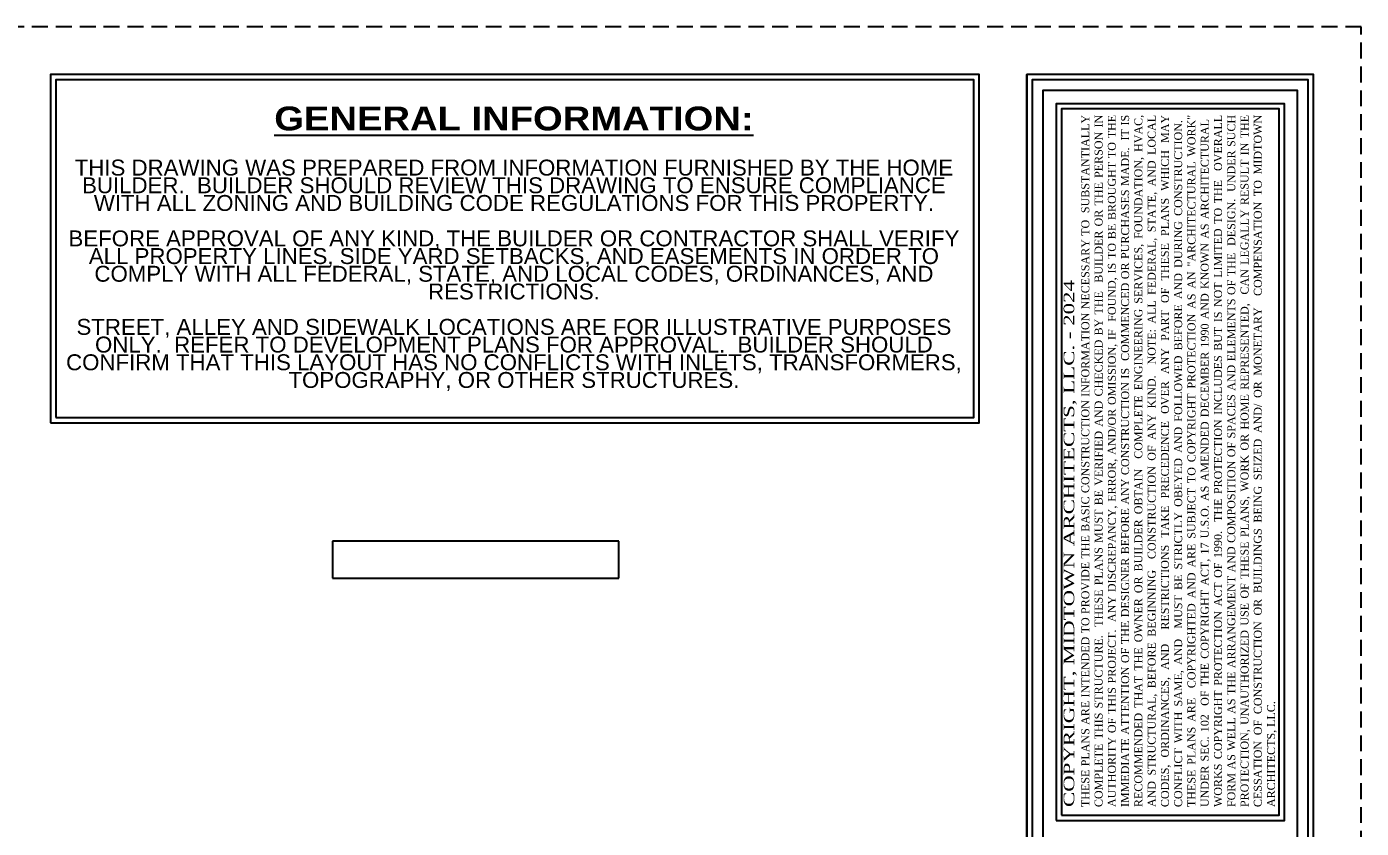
# Model space of a CAD drawing. Header units: inches. Extents: x 1062 to 6528, y -11616 to 5280.
# Drawn here: x 6025 to 6528, y -8750 to -8448 of the extents above; entities that cross this region are included whole.
import ezdxf
from ezdxf.enums import TextEntityAlignment as Align

# ---------------------------------------------------------------- set-up
doc = ezdxf.new("R2010")
doc.units = ezdxf.units.IN
doc.header["$LTSCALE"] = 24
doc.header["$MEASUREMENT"] = 0
doc.linetypes.add('HIDDEN', pattern=[0.375, 0.25, -0.125])
doc.layers.get('Defpoints').update_dxf_attribs({"color": 3, "linetype": 'HIDDEN'})
doc.layers.add('A-WALL', color=2, linetype='CONTINUOUS')
doc.layers.add('TB', color=5, linetype='CONTINUOUS')
doc.styles.add('ROMANT', font='times.ttf')
doc.styles.add('ssp_BOLD', font='ariblk.ttf')

# ---------------------------------------------------------------- blocks, each defined once
blk = doc.blocks.new('TB CAMDEN 11X17')
at = {"layer": 'Defpoints', "color": 5}
blk.add_lwpolyline([(-1632, 0), (0, 0), (0, 1056), (-1632, 1056)], close=True, dxfattribs=at)
at = {"layer": 'TB', "color": 2}
blk.add_line((-126, 18), (-126, 1038), dxfattribs=at)
at = {"layer": 'TB', "color": 6}
for points in [[(-494, 906.72), (-144, 906.72), (-144, 1038), (-494, 1038)], [(-492, 908.72), (-146, 908.72), (-146, 1036), (-492, 1036)], [(-120, 24), (-24, 24), (-24, 1032), (-120, 1032)], [(-115, 757), (-29, 757), (-29, 1027), (-115, 1027)], [(-113, 759), (-31, 759), (-31, 1025), (-113, 1025)]]:
    blk.add_lwpolyline(points, close=True, dxfattribs=at)
at = {"layer": 'TB', "color": 2}
for points in [[(-126, 18), (-18, 18), (-18, 1038), (-126, 1038)], [(-124, 20), (-20, 20), (-20, 1036), (-124, 1036)]]:
    blk.add_lwpolyline(points, close=True, dxfattribs=at)
at = {"layer": 'TB', "color": 6, "insert": (-319.37, 972.36), "char_height": 9, "width": 346.744, "attachment_point": 5, "line_spacing_factor": 0.666667, "style": 'ssp_BOLD'}
blk.add_mtext('{\\LGENERAL INFORMATION:\\P\\pxqc;\\fArial|b0|i0|c0|p34;\\H1.00001x;\\l\\P\\H0.66666x;THIS DRAWING WAS PREPARED FROM INFORMATION FURNISHED BY THE HOME BUILDER.  BUILDER SHOULD REVIEW THIS DRAWING TO ENSURE COMPLIANCE WITH ALL ZONING AND BUILDING CODE REGULATIONS FOR THIS PROPERTY.  \\P\\PBEFORE APPROVAL OF ANY KIND, THE BUILDER OR CONTRACTOR SHALL VERIFY ALL PROPERTY LINES, SIDE YARD SETBACKS, AND EASEMENTS IN ORDER TO COMPLY WITH ALL FEDERAL, STATE, AND LOCAL CODES, ORDINANCES, AND RESTRICTIONS.  \\P\\PSTREET, ALLEY AND SIDEWALK LOCATIONS ARE FOR ILLUSTRATIVE PURPOSES ONLY.  REFER TO DEVELOPMENT PLANS FOR APPROVAL.  BUILDER SHOULD CONFIRM THAT THIS LAYOUT HAS NO CONFLICTS WITH INLETS, TRANSFORMERS, TOPOGRAPHY, OR OTHER STRUCTURES. }', dxfattribs=at)
at = {"layer": 'TB', "color": 6, "insert": (-72, 762), "char_height": 3, "width": 260, "attachment_point": 4, "rotation": 90, "style": 'ROMANT'}
blk.add_mtext('\\pxqj;{\\H1.33333x;\\W1.4253;COPYRIGHT, MIDTOWN ARCHITECTS, LLC. - 2024\\P}THESE PLANS ARE INTENDED TO PROVIDE THE BASIC CONSTRUCTION INFORMATION NECESSARY TO  SUBSTANTIALLY COMPLETE THIS STRUCTURE.  THESE PLANS MUST BE VERIFIED AND CHECKED BY THE  BUILDER OR THE PERSON IN AUTHORITY OF THIS PROJECT.  ANY DISCREPANCY, ERROR, AND/OR OMISSION, IF  FOUND, IS TO BE BROUGHT TO THE IMMEDIATE ATTENTION OF THE DESIGNER BEFORE ANY CONSTRUCTION IS  COMMENCED OR PURCHASES MADE.  IT IS RECOMMENDED THAT THE OWNER OR BUILDER OBTAIN  COMPLETE ENGINEERING SERVICES, FOUNDATION, HVAC, AND STRUCTURAL, BEFORE BEGINNING  CONSTRUCTION OF ANY KIND.  NOTE: ALL FEDERAL, STATE, AND LOCAL CODES, ORDINANCES, AND  RESTRICTIONS TAKE PRECEDENCE OVER ANY PART OF THESE PLANS WHICH MAY CONFLICT WITH SAME, AND  MUST BE STRICTLY OBEYED AND FOLLOWED BEFORE AND DURING CONSTRUCTION.  THESE PLANS ARE  COPYRIGHTED AND ARE SUBJECT TO COPYRIGHT PROTECTION AS AN "ARCHITECTURAL WORK" UNDER SEC. 102  OF THE COPYRIGHT ACT, 17 U.S.O. AS AMENDED DECEMBER 1990 AND KNOWN AS ARCHITECTURAL  WORKS COPYRIGHT PROTECTION ACT OF 1990.  THE PROTECTION INCLUDES BUT IS NOT LIMITED TO THE  OVERALL FORM AS WELL AS THE ARRANGEMENT AND COMPOSITION OF SPACES AND ELEMENTS OF THE  DESIGN.  UNDER SUCH PROTECTION, UNAUTHORIZED USE OF THESE PLANS, WORK OR HOME REPRESENTED,  CAN LEGALLY RESULT IN THE CESSATION OF CONSTRUCTION OR BUILDINGS BEING SEIZED AND/ OR MONETARY  COMPENSATION TO MIDTOWN ARCHITECTS, LLC.', dxfattribs=at)
at = {"layer": 'TB', "color": 6, "style": 'ROMANT'}
for tag, p in [('S.NAME.1', (-87, 440.43)), ('S.NAME.2', (-69, 440.43)), ('S.NAME.3', (-51, 440.43))]:
    blk.add_attdef(tag, text='', height=12, rotation=90, dxfattribs=at).set_placement(p, align=Align.MIDDLE_CENTER)
for tag, p in [('SCALE', (-72, 113.5)), ('S.NUMBER', (-72, 37.5))]:
    blk.add_attdef(tag, text='', height=8, dxfattribs=at).set_placement(p, align=Align.MIDDLE_CENTER)

msp = doc.modelspace()

# ---------------------------------------------------------------- linework, layer by layer
at = {"layer": 'A-WALL'}
for p, q in [((6248.19347, -8641.80541), (6140.19347, -8641.80541)), ((6140.19347, -8641.80541), (6140.19347, -8655.82084)), ((6248.19347, -8655.82084), (6248.19347, -8641.80541)), ((6140.19347, -8655.82084), (6248.19347, -8655.82084))]:
    msp.add_line(p, q, dxfattribs=at)

# ---------------------------------------------------------------- block references
at = {"layer": 'TB'}
msp.add_blockref('TB CAMDEN 11X17', (6528, -9504), dxfattribs=at)

doc.saveas('drawing.dxf')
